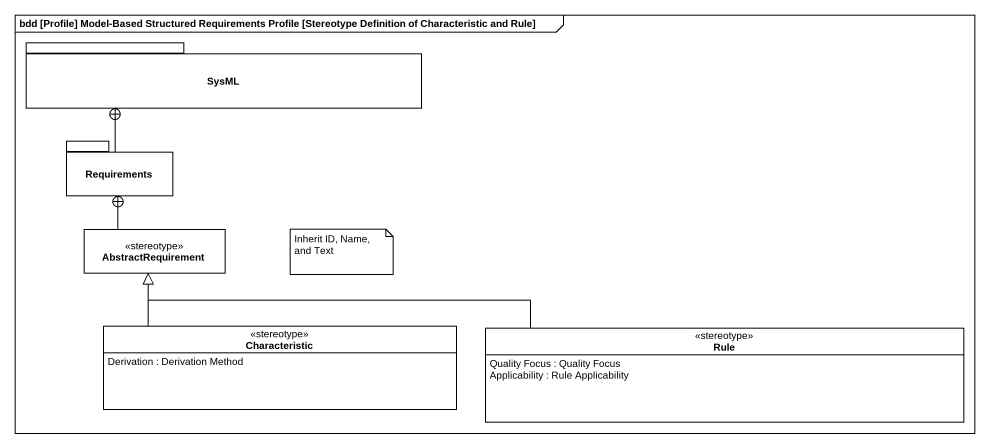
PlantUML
@startuml
mainframe bdd [Profile] Model-Based Structured Requirements Profile [Stereotype Definition of Characteristic and Rule]
hide circle
hide empty members
package SysML {
}
package Requirements {
}
class AbstractRequirement <<stereotype>>
class Characteristic <<stereotype>> {
  Derivation : Derivation Method
}
class Rule <<stereotype>> {
  Quality Focus : Quality Focus
  Applicability : Rule Applicability
}
Requirements -up-+ SysML
AbstractRequirement -up-+ Requirements
Characteristic -up-|> AbstractRequirement
Rule -left-|> AbstractRequirement
note as N1
  Inherit ID, Name, and Text
end note
@enduml
